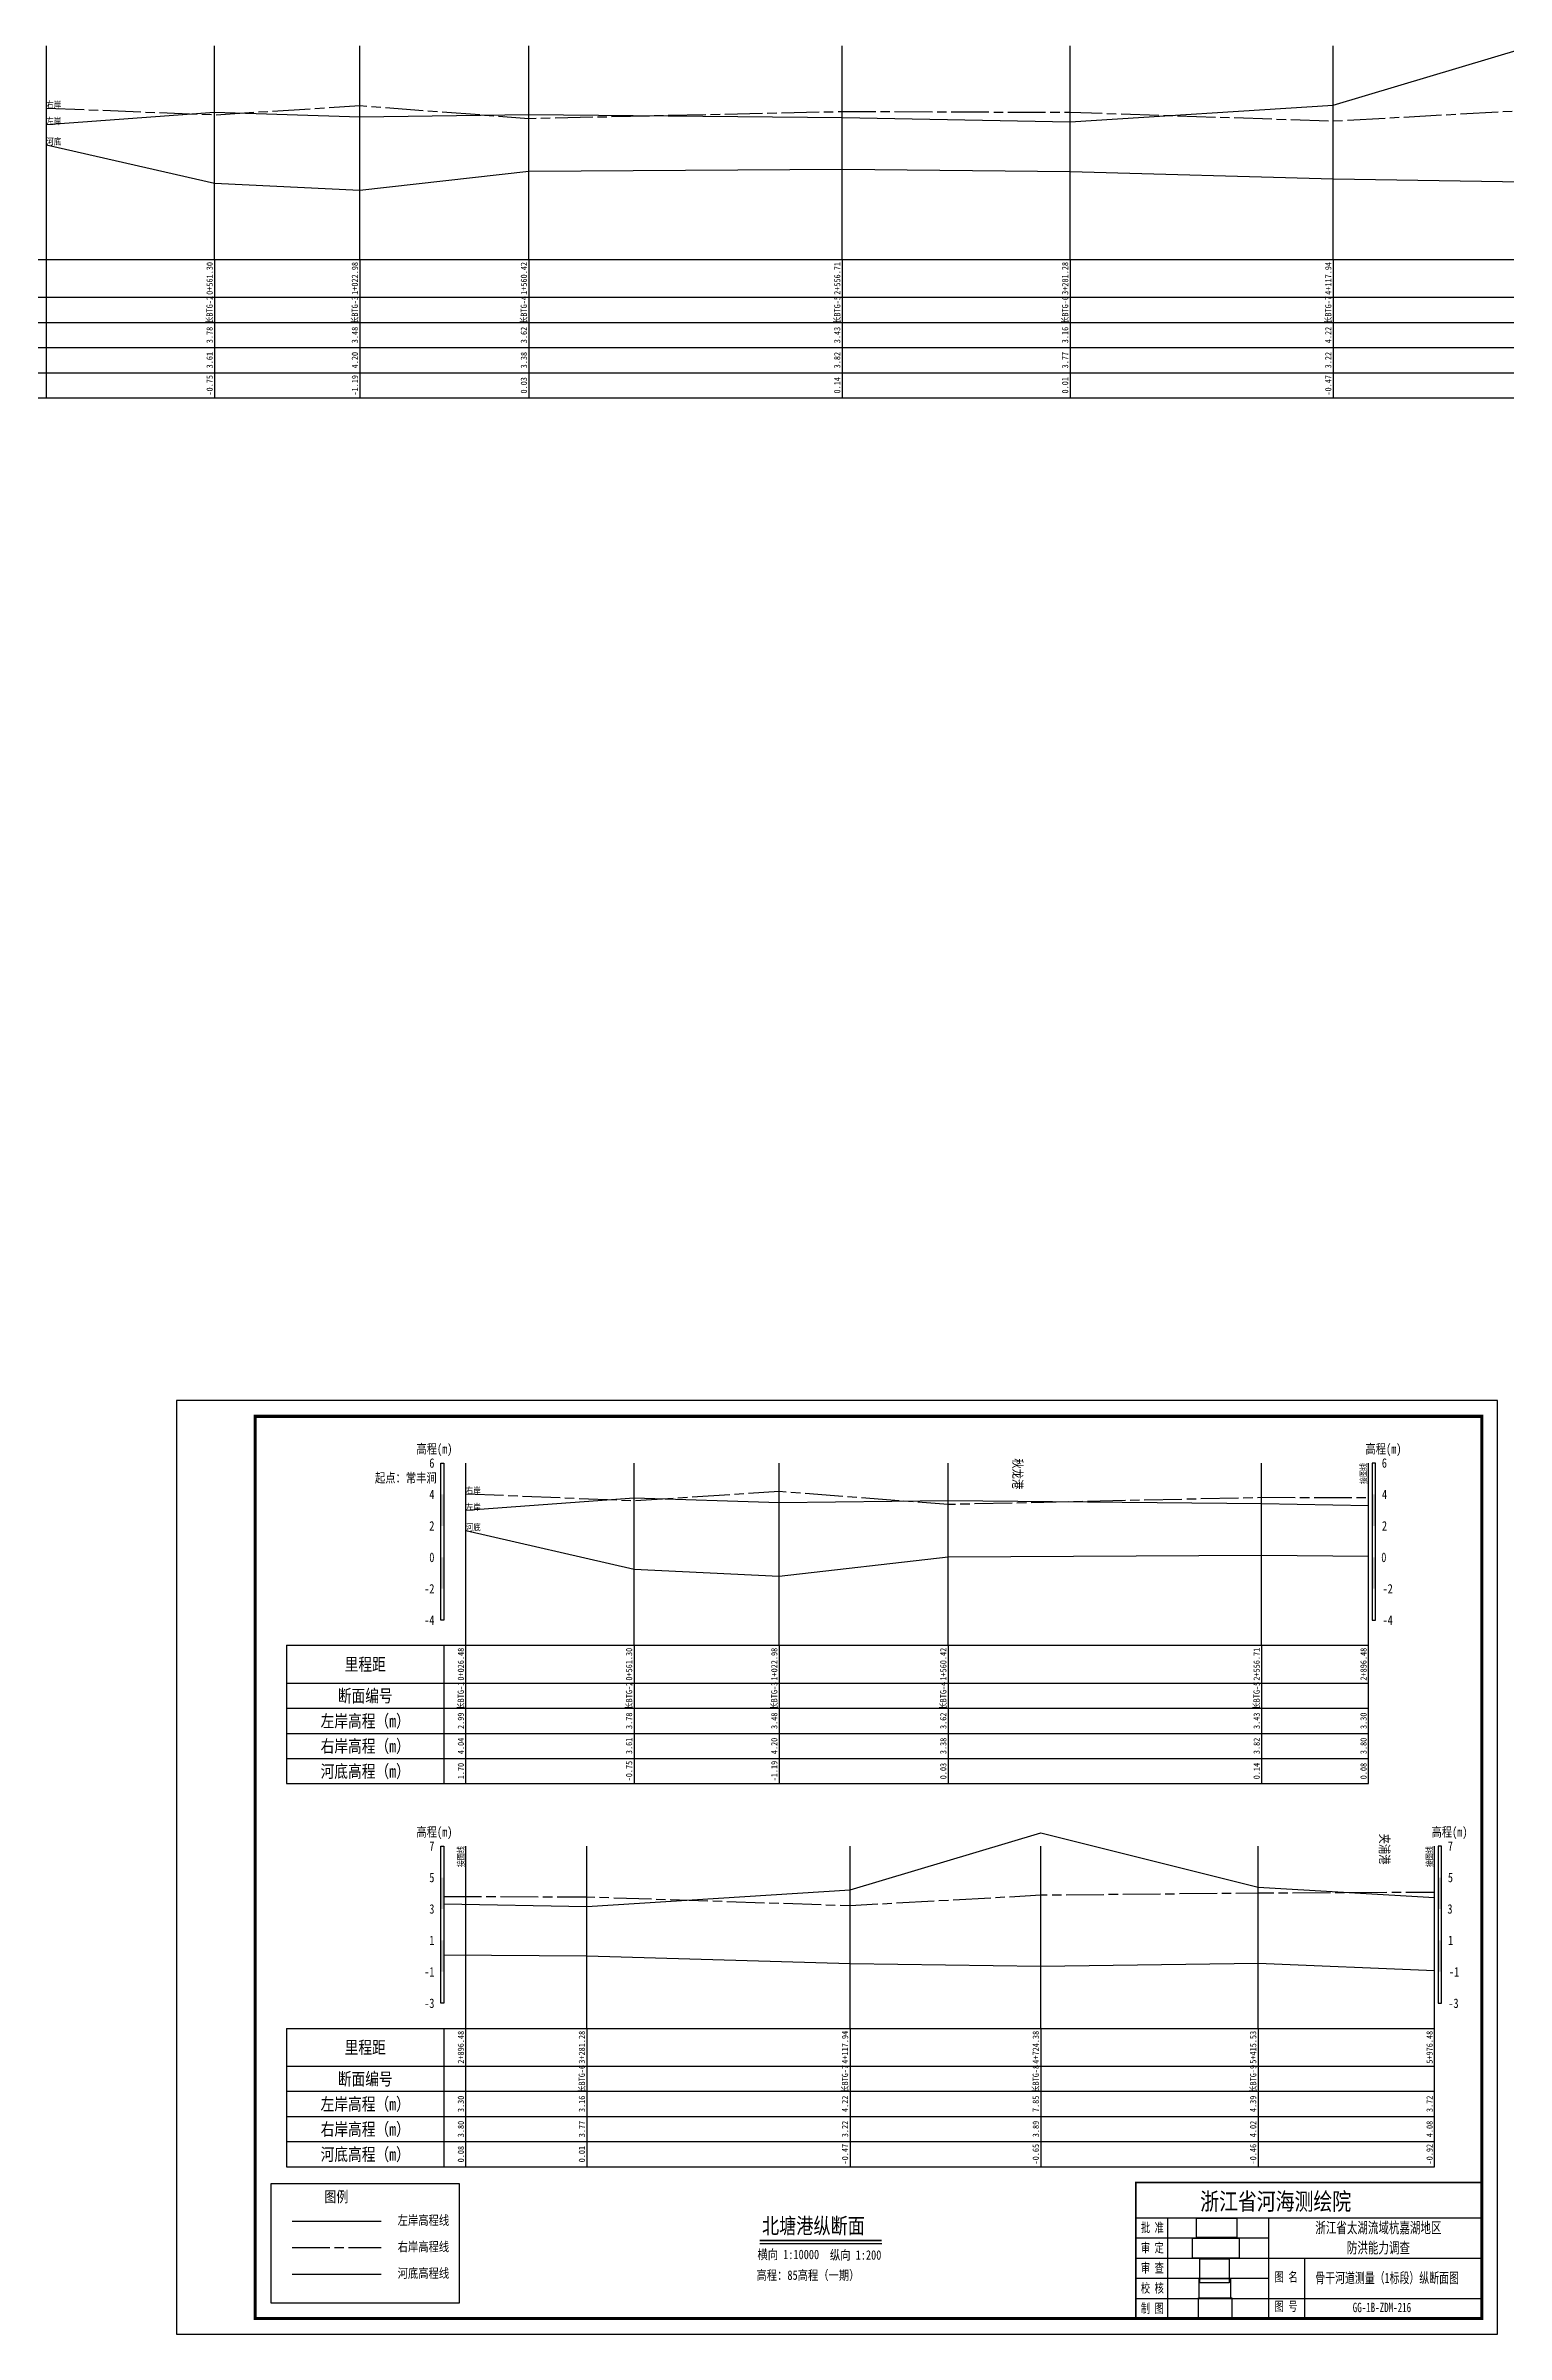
# Model space of a CAD drawing. Extents: x 529382 to 535020, y 3419646 to 3423811.
# Drawn here: x 533520 to 533984, y 3419646 to 3420374 of the extents above; entities that cross this region are included whole.
import ezdxf
from ezdxf.enums import TextEntityAlignment as Align

# ---------------------------------------------------------------- set-up
doc = ezdxf.new("R2010")
doc.units = 0
doc.header["$LTSCALE"] = 0.5
doc.linetypes.add('ACAD_ISO08W100', pattern=[36, 24, -3, 6, -3])
doc.layers.get('0').update_dxf_attribs({"linetype": 'CONTINUOUS'})
for name, color, linetype, lineweight in [('00右岸断面线', 5, 'ACAD_ISO08W100', 30), ('00左岸断面线', 6, 'CONTINUOUS', 30), ('00河底高程', 2, 'CONTINUOUS', 30), ('xxxx', 6, 'CONTINUOUS', 30)]:
    doc.layers.add(name, color=color, linetype=linetype, lineweight=lineweight)
for name, color, linetype in [('tab', 9, 'CONTINUOUS'), ('TEXT', 7, 'CONTINUOUS'), ('zdm1', 2, 'CONTINUOUS'), ('zh', 9, 'CONTINUOUS'), ('图框', 7, 'CONTINUOUS'), ('标注', 7, 'CONTINUOUS'), ('纵断面曲线名称', 7, 'CONTINUOUS'), ('高程标尺', 3, 'CONTINUOUS')]:
    doc.layers.add(name, color=color, linetype=linetype)
doc.styles.add('HZ', font='fangsong_GB2312.ttf', dxfattribs={"width": 0.8})
doc.styles.add('tk2', font='fangsong_GB2312.ttf', dxfattribs={"width": 0.8})
doc.styles.add('交叉标注', font='fangsong_GB2312.ttf', dxfattribs={"width": 0.8})
picture_1 = doc.add_image_def('image1.tif', size_in_pixel=(413, 175))
picture_2 = doc.add_image_def('image2.tif', size_in_pixel=(364, 223))
picture_3 = doc.add_image_def('image3.tif', size_in_pixel=(379, 181))
picture_4 = doc.add_image_def('image4.tif', size_in_pixel=(244, 153))
picture_5 = doc.add_image_def('image5.tif', size_in_pixel=(332, 273))

# ---------------------------------------------------------------- blocks, each defined once
blk = doc.blocks.new('A$C0B9647FD')
at = {"lineweight": 100, "const_width": 0.5}
blk.add_lwpolyline([(0, 43.28), (-110, 43.28), (-110, 0), (0, 0), (0, 43.28)], dxfattribs=at)
at = {"layer": 'TEXT', "color": 0}
for p, q in [((-110, 32.08, 0), (0, 32.08, 0)), ((-99.92, 32.08, 0), (-99.92, 6.42, 0)), ((-67.83, 32.08, 0), (-67.83, 6.42, 0)), ((-110, 25.67, 0), (-67.83, 25.67, 0)), ((-110, 19.25, 0), (-67.83, 19.25, 0)), ((-67.83, 19.25, 0), (0, 19.25, 0)), ((-56.35, 19.25, 0), (-56.35, 0, 0)), ((-110, 12.83, 0), (-67.83, 12.83, 0)), ((-110, 6.42, 0), (0, 6.42, 0)), ((-99.92, 6.42, 0), (-99.92, 0, 0)), ((-67.83, 6.42, 0), (-67.83, 0, 0))]:
    blk.add_line(p, q, dxfattribs=at)
at = {"layer": 'TEXT', "color": 7, "ltscale": 8, "style": 'tk2'}
for tag, p, height, width in [('浙江省水利水电技术咨询中心', (-89.53, 34.51, 0), 5.5, 0.8), ('批准', (-108.38, 27.45, 0), 3, 0.7), ('审定', (-108.38, 21.04, 0), 3, 0.7), ('审 查', (-108.38, 14.62, 0), 3, 0.7), ('图名', (-65.84, 11.75, 0), 3, 0.7), ('校 核', (-108.38, 8.2, 0), 3, 0.7), ('制 图', (-108.38, 1.79, 0), 3, 0.7), ('图号', (-65.89, 2.42, 0), 3, 0.7)]:
    blk.add_attdef(tag, p, '', height=height, dxfattribs=dict(at, width=width))
at = {"layer": 'TEXT', "color": 0, "style": 'tk2', "width": 0.7}
for tag, height, p in [('浙江省太湖流域杭嘉湖地区', 3.5, (-32.86, 28.9, -206.67)), ('防洪能力调查', 3.5, (-32.86, 22.5, -206.67)), ('骨干河道测量（*标段）水系图', 3.3, (-30.1, 12.93, -206.67)), ('HJH-01', 3, (-31.74, 3.53, -206.67))]:
    blk.add_attdef(tag, text='', height=height, dxfattribs=at).set_placement(p, align=Align.MIDDLE_CENTER)
blk = doc.blocks.new('A$C72737839')
at = {"linetype": 'Continuous'}
blk.add_lwpolyline([(59.94, 0), (59.94, 37.85), (0, 37.85)], dxfattribs=at)
at = {"linetype": 'Continuous', "flags": 128}
for points in [[(0, 37.85), (0, 0)], [(0, 0), (59.94, 0)]]:
    blk.add_lwpolyline(points, dxfattribs=at)
at = {"layer": '00右岸断面线', "color": 5, "lineweight": 30}
blk.add_line((6.73, 17.55), (35.02, 17.55), dxfattribs=at)
at = {"layer": '00河底高程', "color": 2, "lineweight": 30}
blk.add_line((6.73, 9.13), (35.02, 9.13), dxfattribs=at)
at = {"layer": 'xxxx', "color": 6, "lineweight": 30}
blk.add_line((6.73, 25.97), (35.02, 25.97), dxfattribs=at)
at = {"layer": 'tab', "color": 0, "style": 'HZ', "width": 0.8}
blk.add_text('图例', height=3.5, dxfattribs=at).set_placement((20.83, 33.8), align=Align.MIDDLE)
at = {"layer": 'zdm1', "linetype": 'Continuous', "style": 'HZ', "width": 0.8}
for s, p in [('左岸高程线', (48.5, 26.33)), ('右岸高程线', (48.5, 17.91)), ('河底高程线', (48.5, 9.49))]:
    blk.add_text(s, height=3, dxfattribs=at).set_placement(p, align=Align.MIDDLE)

msp = doc.modelspace()

# ---------------------------------------------------------------- linework, layer by layer
at = {"layer": '00右岸断面线', "flags": 128}
for points in [[(533520.1, 3420354.4), (533573.58, 3420352.25), (533619.75, 3420355.2), (533673.49, 3420351.1), (533773.12, 3420353.3), (533845.58, 3420353.05), (533929.24, 3420350.3), (533989.89, 3420353.65), (534059, 3420354.3), (534145.36, 3420354.75), (534211.49, 3420354.95), (534262.76, 3420355.95), (534321.16, 3420353.6), (534378.06, 3420350.95), (534453.65, 3420351.95), (534511.31, 3420356.05), (534529.21, 3420364.6), (534545.14, 3420360.85), (534634.43, 3420353), (534716.31, 3420353.75), (534775.21, 3420354.4), (534845.09, 3420353.65), (534912.11, 3420356), (534966.23, 3420355.15), (535020.14, 3420363.5)], [(533653.46, 3419913.57), (533706.94, 3419911.42), (533753.11, 3419914.37), (533806.85, 3419910.27), (533906.48, 3419912.47), (533940.46, 3419912.35)], [(533646.46, 3419785.51), (533691.94, 3419785.36), (533775.6, 3419782.61), (533836.25, 3419785.96), (533905.36, 3419786.61), (533961.46, 3419786.9)]]:
    msp.add_lwpolyline(points, dxfattribs=at)
at = {"layer": '00左岸断面线', "flags": 128}
for points in [[(533520.1, 3420349.15), (533573.58, 3420353.1), (533619.75, 3420351.6), (533673.49, 3420352.3), (533773.12, 3420351.35), (533845.58, 3420350), (533929.24, 3420355.3), (533989.89, 3420373.45), (534059, 3420356.15), (534145.36, 3420351), (534211.49, 3420350.15), (534262.76, 3420353.25), (534321.16, 3420358.7), (534378.06, 3420356.45), (534453.65, 3420342.9)], [(533653.46, 3419908.32), (533706.94, 3419912.27), (533753.11, 3419910.77), (533806.85, 3419911.47), (533906.48, 3419910.52), (533940.46, 3419909.88)], [(533646.46, 3419783.15), (533691.94, 3419782.31), (533775.6, 3419787.61), (533836.25, 3419805.76), (533905.36, 3419788.46), (533961.46, 3419785.11)]]:
    msp.add_lwpolyline(points, dxfattribs=at)
at = {"layer": '00河底高程', "flags": 128}
for points in [[(533520.1, 3420342.7), (533573.58, 3420330.45), (533619.75, 3420328.25), (533673.49, 3420334.35), (533773.12, 3420334.9), (533845.58, 3420334.25), (533929.24, 3420331.85), (533989.89, 3420330.95), (534059, 3420331.9), (534145.36, 3420328.35), (534211.49, 3420332.9), (534262.76, 3420333), (534321.16, 3420333.6), (534378.06, 3420333.05), (534453.65, 3420331.5)], [(533653.46, 3419901.87), (533706.94, 3419889.62), (533753.11, 3419887.42), (533806.85, 3419893.52), (533906.48, 3419894.07), (533940.46, 3419893.76)], [(533646.46, 3419766.96), (533691.94, 3419766.56), (533775.6, 3419764.16), (533836.25, 3419763.26), (533905.36, 3419764.21), (533961.46, 3419761.9)]]:
    msp.add_lwpolyline(points, dxfattribs=at)
at = {"layer": 'tab'}
for p, q in [((533458.1, 3420306.2), (535020.14, 3420306.2)), ((533520.1, 3420262.2), (533520.1, 3420306.2)), ((533573.58, 3420306.2), (533573.58, 3420262.2)), ((533619.75, 3420306.2), (533619.75, 3420262.2)), ((533673.49, 3420306.2), (533673.49, 3420262.2)), ((533773.12, 3420306.2), (533773.12, 3420262.2)), ((533845.58, 3420306.2), (533845.58, 3420262.2)), ((533929.24, 3420306.2), (533929.24, 3420262.2)), ((533458.1, 3420294.2), (535020.14, 3420294.2)), ((533458.1, 3420286.2), (535020.14, 3420286.2)), ((533458.1, 3420278.2), (535020.14, 3420278.2)), ((533458.1, 3420270.2), (535020.14, 3420270.2)), ((533458.1, 3420262.2), (535020.14, 3420262.2)), ((533596.46, 3419865.37), (533940.46, 3419865.37)), ((533596.46, 3419865.37), (533596.46, 3419821.37)), ((533646.46, 3419865.37), (533646.46, 3419821.37)), ((533653.46, 3419821.37), (533653.46, 3419865.37)), ((533706.94, 3419865.37), (533706.94, 3419821.37)), ((533753.11, 3419865.37), (533753.11, 3419821.37)), ((533806.85, 3419865.37), (533806.85, 3419821.37)), ((533906.48, 3419865.37), (533906.48, 3419821.37)), ((533940.46, 3419821.37), (533940.46, 3419865.37)), ((533596.46, 3419853.37), (533940.46, 3419853.37)), ((533596.46, 3419845.37), (533940.46, 3419845.37)), ((533596.46, 3419837.37), (533940.46, 3419837.37)), ((533596.46, 3419829.37), (533940.46, 3419829.37)), ((533596.46, 3419821.37), (533940.46, 3419821.37)), ((533596.46, 3419743.51), (533961.46, 3419743.51)), ((533596.46, 3419743.51), (533596.46, 3419699.51)), ((533646.46, 3419743.51), (533646.46, 3419699.51)), ((533653.46, 3419699.51), (533653.46, 3419743.51)), ((533691.94, 3419743.51), (533691.94, 3419699.51)), ((533775.6, 3419743.51), (533775.6, 3419699.51)), ((533836.25, 3419743.51), (533836.25, 3419699.51)), ((533905.36, 3419743.51), (533905.36, 3419699.51)), ((533961.46, 3419699.51), (533961.46, 3419743.51)), ((533596.46, 3419731.51), (533961.46, 3419731.51)), ((533596.46, 3419723.51), (533961.46, 3419723.51)), ((533596.46, 3419715.51), (533961.46, 3419715.51)), ((533596.46, 3419707.51), (533961.46, 3419707.51)), ((533596.46, 3419699.51), (533961.46, 3419699.51))]:
    msp.add_line(p, q, dxfattribs=at)
at = {"layer": 'zh', "color": 6}
for p, q in [((533520.1, 3420306.2), (533520.1, 3420374.2)), ((533573.58, 3420306.2), (533573.58, 3420374.2)), ((533619.75, 3420306.2), (533619.75, 3420374.2)), ((533673.49, 3420306.2), (533673.49, 3420374.2)), ((533773.12, 3420306.2), (533773.12, 3420374.2)), ((533845.58, 3420306.2), (533845.58, 3420374.2)), ((533929.24, 3420306.2), (533929.24, 3420374.2)), ((533653.46, 3419865.37), (533653.46, 3419923.37)), ((533706.94, 3419865.37), (533706.94, 3419923.37)), ((533753.11, 3419865.37), (533753.11, 3419923.37)), ((533806.85, 3419865.37), (533806.85, 3419923.37)), ((533906.48, 3419865.37), (533906.48, 3419923.37)), ((533691.94, 3419743.51), (533691.94, 3419801.51)), ((533775.6, 3419743.51), (533775.6, 3419801.51)), ((533836.25, 3419743.51), (533836.25, 3419801.51)), ((533905.36, 3419743.51), (533905.36, 3419801.51))]:
    msp.add_line(p, q, dxfattribs=at)
at = {"layer": 'zh'}
for p, q in [((533940.46, 3419865.37), (533940.46, 3419923.37)), ((533653.46, 3419743.51), (533653.46, 3419801.51)), ((533961.46, 3419743.51), (533961.46, 3419801.51))]:
    msp.add_line(p, q, dxfattribs=at)
at = {"layer": '图框', "flags": 128}
msp.add_lwpolyline([(533561.46, 3419646.22), (533981.46, 3419646.22), (533981.46, 3419943.22), (533561.46, 3419943.22)], close=True, dxfattribs=at)
at = {"layer": '图框', "const_width": 1, "flags": 128}
msp.add_lwpolyline([(533586.46, 3419651.22), (533976.46, 3419651.22), (533976.46, 3419938.22), (533586.46, 3419938.22)], close=True, dxfattribs=at)
at = {"layer": '图框', "color": 0, "const_width": 0.5, "flags": 128}
msp.add_lwpolyline([(533746.9, 3419676.05), (533785.71, 3419676.05)], dxfattribs=at)
at = {"layer": '图框', "color": 0, "flags": 128}
msp.add_lwpolyline([(533746.9, 3419675.05), (533785.71, 3419675.05)], dxfattribs=at)
at = {"layer": '高程标尺', "flags": 128}
for points in [[(533645.46, 3419873.37), (533645.46, 3419923.37), (533646.46, 3419923.37), (533646.46, 3419873.37)], [(533942.65, 3419873.37), (533942.65, 3419923.37), (533941.65, 3419923.37), (533941.65, 3419873.37)], [(533645.46, 3419751.51), (533645.46, 3419801.51), (533646.46, 3419801.51), (533646.46, 3419751.51)], [(533963.65, 3419751.51), (533963.65, 3419801.51), (533962.65, 3419801.51), (533962.65, 3419751.51)]]:
    msp.add_lwpolyline(points, close=True, dxfattribs=at)
at = {"layer": '高程标尺'}
for points in [[(533645.46, 3419903.37), (533646.46, 3419903.37), (533645.46, 3419913.37), (533646.46, 3419913.37)], [(533942.65, 3419903.37), (533941.65, 3419903.37), (533942.65, 3419913.37), (533941.65, 3419913.37)], [(533645.46, 3419883.37), (533646.46, 3419883.37), (533645.46, 3419893.37), (533646.46, 3419893.37)], [(533942.65, 3419883.37), (533941.65, 3419883.37), (533942.65, 3419893.37), (533941.65, 3419893.37)], [(533645.46, 3419781.51), (533646.46, 3419781.51), (533645.46, 3419791.51), (533646.46, 3419791.51)], [(533963.65, 3419781.51), (533962.65, 3419781.51), (533963.65, 3419791.51), (533962.65, 3419791.51)], [(533645.46, 3419761.51), (533646.46, 3419761.51), (533645.46, 3419771.51), (533646.46, 3419771.51)], [(533963.65, 3419761.51), (533962.65, 3419761.51), (533963.65, 3419771.51), (533962.65, 3419771.51)]]:
    msp.add_solid(points, dxfattribs=at)

# ---------------------------------------------------------------- block references
at = {"layer": '图框', "linetype": 'Continuous'}
msp.add_blockref('A$C72737839', (533591.46, 3419656.22), dxfattribs=at)
msp.add_blockref('A$C0B9647FD', (533976.46, 3419651.22), dxfattribs=at).add_auto_attribs({'图号': '图 号', '图名': '图 名', '批准': '批 准', '校 核': '校 核', '审 查': '审 查', '审定': '审 定', '制 图': '制 图', '浙江省水利水电技术咨询中心': '浙江省河海测绘院', 'HJH-01': 'GG-1B-ZDM-216', '骨干河道测量（*标段）水系图': '骨干河道测量（1标段）纵断面图', '浙江省太湖流域杭嘉湖地区': '浙江省太湖流域杭嘉湖地区', '防洪能力调查': '防洪能力调查'})

# ---------------------------------------------------------------- texts
at = {"layer": 'tab', "color": 3, "style": 'HZ', "width": 0.8}
for s, p in [('0+561.30', (533573.58, 3420300.2)), ('1+022.98', (533619.75, 3420300.2)), ('1+560.42', (533673.49, 3420300.2)), ('2+556.71', (533773.12, 3420300.2)), ('3+281.28', (533845.58, 3420300.2)), ('4+117.94', (533929.24, 3420300.2)), ('长BTG-2', (533573.58, 3420290.2)), ('长BTG-3', (533619.75, 3420290.2)), ('长BTG-4', (533673.49, 3420290.2)), ('长BTG-5', (533773.12, 3420290.2)), ('长BTG-6', (533845.58, 3420290.2)), ('长BTG-7', (533929.24, 3420290.2)), ('3.78', (533573.58, 3420282.2)), ('3.48', (533619.75, 3420282.2)), ('3.62', (533673.49, 3420282.2)), ('3.43', (533773.12, 3420282.2)), ('3.16', (533845.58, 3420282.2)), ('4.22', (533929.24, 3420282.2)), ('3.61', (533573.58, 3420274.2)), ('4.20', (533619.75, 3420274.2)), ('3.38', (533673.49, 3420274.2)), ('3.82', (533773.12, 3420274.2)), ('3.77', (533845.58, 3420274.2)), ('3.22', (533929.24, 3420274.2)), ('-0.75', (533573.58, 3420266.2)), ('-1.19', (533619.75, 3420266.2)), ('0.03', (533673.49, 3420266.2)), ('0.14', (533773.12, 3420266.2)), ('0.01', (533845.58, 3420266.2)), ('-0.47', (533929.24, 3420266.2)), ('0+026.48', (533653.46, 3419859.37)), ('0+561.30', (533706.94, 3419859.37)), ('1+022.98', (533753.11, 3419859.37)), ('1+560.42', (533806.85, 3419859.37)), ('2+556.71', (533906.48, 3419859.37)), ('2+896.48', (533940.46, 3419859.37)), ('长BTG-1', (533653.46, 3419849.37)), ('长BTG-2', (533706.94, 3419849.37)), ('长BTG-3', (533753.11, 3419849.37)), ('长BTG-4', (533806.85, 3419849.37)), ('长BTG-5', (533906.48, 3419849.37)), ('2.99', (533653.46, 3419841.37)), ('3.78', (533706.94, 3419841.37)), ('3.48', (533753.11, 3419841.37)), ('3.62', (533806.85, 3419841.37)), ('3.43', (533906.48, 3419841.37)), ('3.30', (533940.46, 3419841.37)), ('4.04', (533653.46, 3419833.37)), ('3.61', (533706.94, 3419833.37)), ('4.20', (533753.11, 3419833.37)), ('3.38', (533806.85, 3419833.37)), ('3.82', (533906.48, 3419833.37)), ('3.80', (533940.46, 3419833.37)), ('1.70', (533653.46, 3419825.37)), ('-0.75', (533706.94, 3419825.37)), ('-1.19', (533753.11, 3419825.37)), ('0.03', (533806.85, 3419825.37)), ('0.14', (533906.48, 3419825.37)), ('0.08', (533940.46, 3419825.37)), ('2+896.48', (533653.46, 3419737.51)), ('3+281.28', (533691.94, 3419737.51)), ('4+117.94', (533775.6, 3419737.51)), ('4+724.38', (533836.25, 3419737.51)), ('5+415.53', (533905.36, 3419737.51)), ('5+976.48', (533961.46, 3419737.51)), ('长BTG-6', (533691.94, 3419727.51)), ('长BTG-7', (533775.6, 3419727.51)), ('长BTG-8', (533836.25, 3419727.51)), ('长BTG-9', (533905.36, 3419727.51)), ('3.30', (533653.46, 3419719.51)), ('3.16', (533691.94, 3419719.51)), ('4.22', (533775.6, 3419719.51)), ('7.85', (533836.25, 3419719.51)), ('4.39', (533905.36, 3419719.51)), ('3.72', (533961.46, 3419719.51)), ('3.80', (533653.46, 3419711.51)), ('3.77', (533691.94, 3419711.51)), ('3.22', (533775.6, 3419711.51)), ('3.89', (533836.25, 3419711.51)), ('4.02', (533905.36, 3419711.51)), ('4.08', (533961.46, 3419711.51)), ('0.08', (533653.46, 3419703.51)), ('0.01', (533691.94, 3419703.51)), ('-0.47', (533775.6, 3419703.51)), ('-0.65', (533836.25, 3419703.51)), ('-0.46', (533905.36, 3419703.51)), ('-0.92', (533961.46, 3419703.51))]:
    msp.add_text(s, height=2, rotation=90, dxfattribs=at).set_placement(p, align=Align.BOTTOM_CENTER)
for s, p in [('里程距', (533621.46, 3419859.37)), ('断面编号', (533621.46, 3419849.37)), ('左岸高程（m）', (533621.46, 3419841.37)), ('右岸高程（m）', (533621.46, 3419833.37)), ('河底高程（m）', (533621.46, 3419825.37)), ('里程距', (533621.46, 3419737.51)), ('断面编号', (533621.46, 3419727.51)), ('左岸高程（m）', (533621.46, 3419719.51)), ('右岸高程（m）', (533621.46, 3419711.51)), ('河底高程（m）', (533621.46, 3419703.51))]:
    msp.add_text(s, height=3.999, dxfattribs=at).set_placement(p, align=Align.MIDDLE)
at = {"layer": 'zh', "color": 3, "style": 'HZ', "width": 0.8}
for p in [(533940.46, 3419923.37), (533653.46, 3419801.51), (533961.46, 3419801.51)]:
    msp.add_text('接图线', height=2, rotation=90, dxfattribs=at).set_placement(p, align=Align.BOTTOM_RIGHT)
at = {"layer": '图框', "color": 0, "style": 'HZ', "width": 0.8}
msp.add_text('北塘港纵断面', height=5, dxfattribs=at).set_placement((533763.97, 3419680.82), align=Align.MIDDLE)
for s, p in [('横向 1:10000', (533746.17, 3419670.11)), ('纵向 1:200', (533769.22, 3419669.93)), ('高程：85高程（一期）', (533745.87, 3419663.52))]:
    msp.add_text(s, height=3, dxfattribs=at).set_placement(p)
at = {"layer": '标注', "linetype": 'Continuous', "style": 'HZ', "width": 0.8}
msp.add_text('起点：常丰涧 ', height=3, dxfattribs=at).set_placement((533635.19, 3419918.71), align=Align.MIDDLE)
at = {"layer": '标注', "linetype": 'Continuous', "style": '交叉标注', "width": 0.8}
for s, p in [('秋龙港', (533827.4, 3419924.85)), ('夹浦港', (533944.04, 3419805.47))]:
    msp.add_text(s, height=3, rotation=270, dxfattribs=at).set_placement(p)
at = {"layer": '纵断面曲线名称', "color": 3, "style": 'HZ', "width": 0.8}
for p in [(533520.1, 3420354.4), (533653.46, 3419913.57)]:
    msp.add_text('右岸', height=2.1, dxfattribs=at).set_placement(p)
at = {"layer": '纵断面曲线名称', "color": 2, "style": 'HZ', "width": 0.8}
for p in [(533520.1, 3420349.15), (533653.46, 3419908.32)]:
    msp.add_text('左岸', height=2.1, dxfattribs=at).set_placement(p)
at = {"layer": '纵断面曲线名称', "color": 4, "style": 'HZ', "width": 0.8}
for p in [(533520.1, 3420342.7), (533653.46, 3419901.87)]:
    msp.add_text('河底', height=2.1, dxfattribs=at).set_placement(p)
at = {"layer": '高程标尺', "style": 'HZ', "width": 0.8}
for p in [(533643.46, 3419926.37), (533945.21, 3419926.37), (533643.46, 3419804.51), (533966.21, 3419804.51)]:
    msp.add_text('高程(m)', height=3, dxfattribs=at).set_placement(p, align=Align.CENTER)
for s, p in [('6', (533643.46, 3419923.37)), ('6', (533946.32, 3419923.37)), ('4', (533643.46, 3419913.37)), ('4', (533946.36, 3419913.37)), ('2', (533643.46, 3419903.37)), ('2', (533946.35, 3419903.37)), ('0', (533643.46, 3419893.37)), ('0', (533946.14, 3419893.37)), ('-2', (533643.46, 3419883.37)), ('-2', (533948.17, 3419883.37)), ('-4', (533643.46, 3419873.37)), ('-4', (533948.17, 3419873.37)), ('7', (533643.46, 3419801.51)), ('7', (533967.32, 3419801.51)), ('5', (533643.46, 3419791.51)), ('5', (533967.32, 3419791.51)), ('3', (533643.46, 3419781.51)), ('3', (533967.16, 3419781.51)), ('1', (533643.46, 3419771.51)), ('1', (533967.36, 3419771.51)), ('-1', (533643.46, 3419761.51)), ('-1', (533969.26, 3419761.51)), ('-3', (533643.46, 3419751.51)), ('-3', (533969.1, 3419751.51))]:
    msp.add_text(s, height=3, dxfattribs=at).set_placement(p, align=Align.MIDDLE_RIGHT)

# ---------------------------------------------------------------- pictures from other files: only their frames are drawn
at = {"linetype": 'Continuous'}
image = msp.add_image(picture_3, insert=(533885.77, 3419677.02), size_in_units=(12.82, 6.12), dxfattribs=at)
image.dxf.flags = 15
image = msp.add_image(picture_1, insert=(533884.47, 3419670.47, 0), size_in_units=(14.89, 6.31), dxfattribs=at)
image.dxf.flags = 15
image = msp.add_image(picture_5, insert=(533886.86, 3419662.54), size_in_units=(9.33, 7.67), dxfattribs=at)
image.dxf.flags = 15
image = msp.add_image(picture_4, insert=(533886.57, 3419657.67), size_in_units=(10.01, 6.28), dxfattribs=at)
image.dxf.flags = 15
image = msp.add_image(picture_2, insert=(533886.39, 3419651.24), size_in_units=(10.62, 6.51), dxfattribs=at)
image.dxf.flags = 15

doc.saveas('drawing.dxf')
